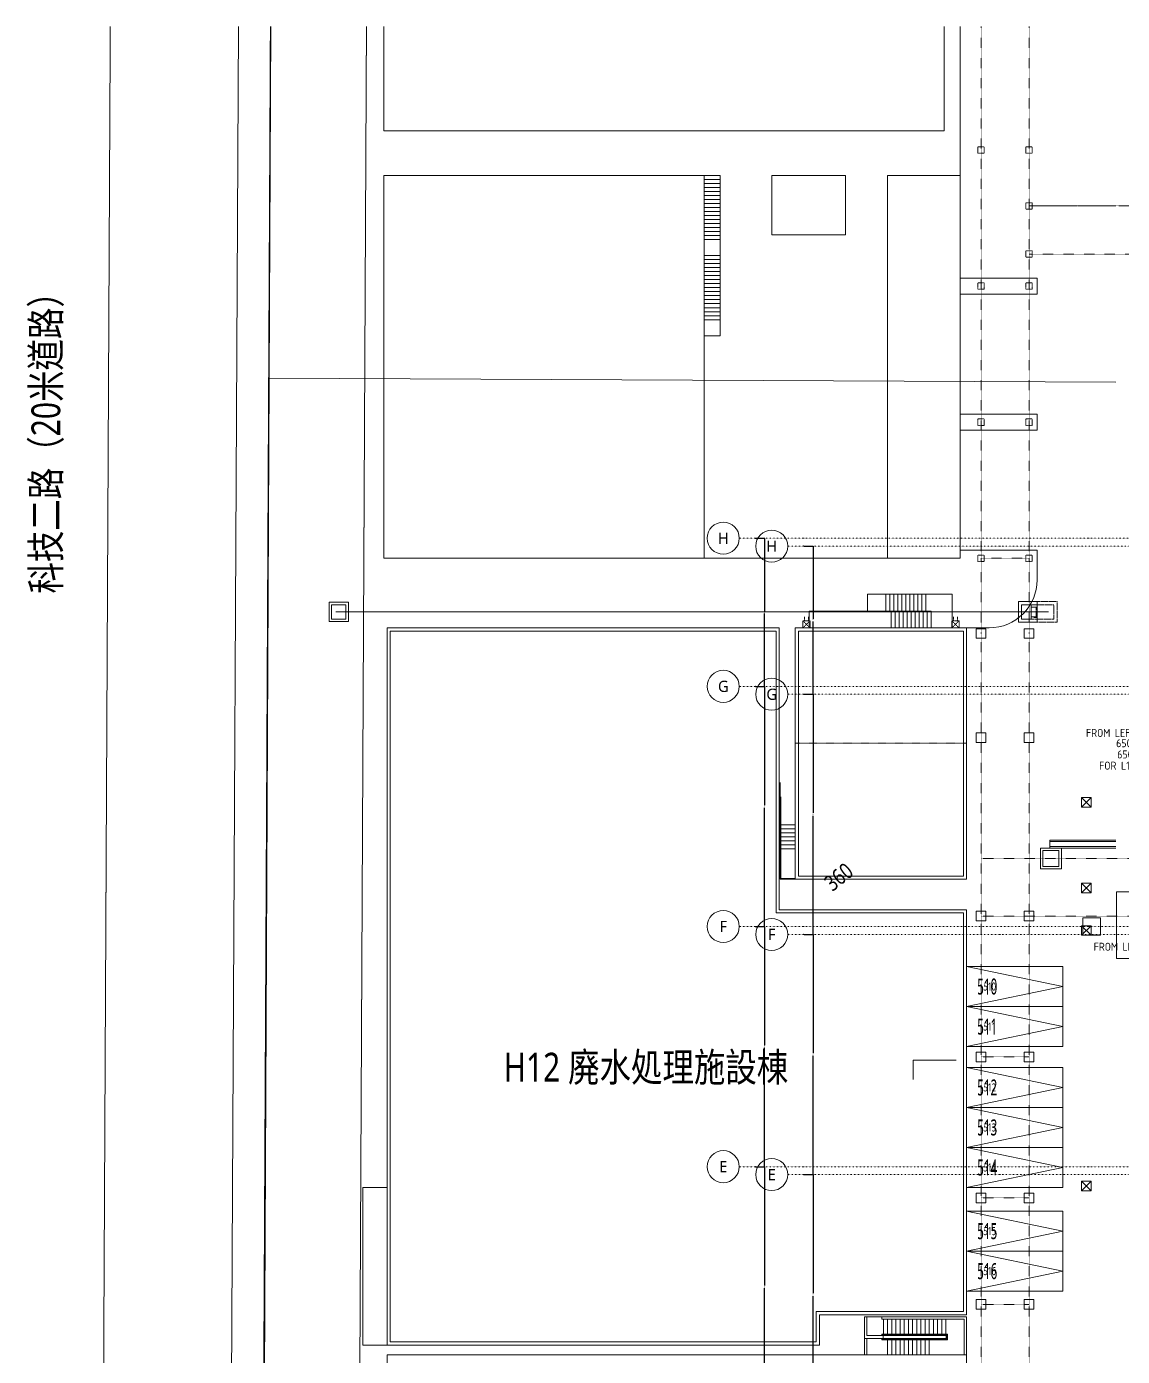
# Model space of a CAD drawing. Extents: x -168053 to 290600, y -560063 to 131745.
# Drawn here: x -77532 to -9098, y 48645 to 131700 of the extents above; entities that cross this region are included whole.
import ezdxf
from ezdxf.enums import TextEntityAlignment as Align

# ---------------------------------------------------------------- set-up
doc = ezdxf.new("R2010")
doc.units = 0
doc.header["$LTSCALE"] = 250
for name, pattern in [('H12PL1$0$CENTERK3', [0.2749, 0.25, -0.0083, 0.0083, -0.0083]), ('H12PL1$0$CENTERK5', [0.6916, 0.6667, -0.0083, 0.0083, -0.0083]), ('H12PL1$0$DOTK1', [0.01, 0.005, -0.005]), ('H12PL1$0$DOTK2', [0.0166, 0.0083, -0.0083]), ('H12PL1$0$HIDDEN', [0.4, 0.3, -0.1]), ('H12PL1$0$JJP_三點線', [0.9, 0.3, -0.15, 0, -0.15, 0, -0.15, 0, -0.15]), ('H12PL25$0$JJP_三點線', [0.9, 0.3, -0.15, 0, -0.15, 0, -0.15, 0, -0.15])]:
    doc.linetypes.add(name, pattern=pattern)
for name, color, linetype in [('H12PL1$0$A-DIM', 252, 'Continuous'), ('H12PL1$0$L10_14_LEVEL', 252, 'Continuous'), ('H12PL1$0$L10_14_PKG', 252, 'Continuous'), ('H12PL1$0$L10_14_PKG-NN', 252, 'Continuous'), ('H12PL1$0$L10_14_SITE', 252, 'Continuous'), ('H12PL1$0$L10_14_STANTION', 252, 'Continuous'), ('H12PL1$0$L10_14_STANTION新設', 252, 'Continuous'), ('H12PL1$0$L10_14_SUGATA3', 252, 'Continuous'), ('H12PL1$0$L10_14_SUGATA4', 252, 'Continuous'), ('H12PL1$0$L10_14_陰井', 252, 'Continuous'), ('H12PL1$0$S-GRID', 252, 'Continuous'), ('H12PL1$0$全區配置圖_26_DOURO', 252, 'Continuous'), ('H12PL1$0$全區配置圖_26_HAT1', 252, 'Continuous'), ('H12PL1$0$全區配置圖_26_HATCH', 252, 'Continuous'), ('H12PL1$0$全區配置圖_26_pipe-sin', 252, 'Continuous'), ('H12PL1$0$全區配置圖_26_PKG', 252, 'Continuous'), ('H12PL1$0$全區配置圖_26_PKG-NN', 252, 'Continuous'), ('H12PL1$0$全區配置圖_26_SETUBID', 252, 'Continuous'), ('H12PL1$0$全區配置圖_26_SIKICHI', 252, 'Continuous'), ('H12PL1$0$全區配置圖_26_SITE', 252, 'Continuous'), ('H12PL1$0$全區配置圖_26_STANTION', 252, 'Continuous'), ('H12PL1$0$全區配置圖_26_SUGATA2', 252, 'Continuous'), ('H12PL1$0$全區配置圖_26_SUGATA3', 252, 'Continuous'), ('H12PL1$0$全區配置圖_26_TATEYA', 252, 'Continuous'), ('H12PL1$0$全區配置圖_26_TEXT2', 252, 'Continuous'), ('H12PL1$0$全區配置圖_26_地籍圖底圖', 252, 'Continuous'), ('H12PL1$0$全區配置圖_26_陰井', 252, 'Continuous'), ('H12PL25$0$A-DIM', 252, 'Continuous'), ('H12PL25$0$S-GRID', 252, 'Continuous'), ('XFM2P25-200K$0$$0$M-PIPE-TEXT', 3, 'Continuous')]:
    doc.layers.add(name, color=color, linetype=linetype)
doc.styles.add('H12PL1$0$dim-txt', font='isocp.shx', dxfattribs={"width": 0.7, "bigfont": 'chineset.shx'})
doc.styles.add('H12PL1$0$Standard', font='', dxfattribs={"width": 0.8})
doc.styles.add('H12PL25$0$dim-txt', font='isocp.shx', dxfattribs={"width": 0.7, "bigfont": 'chineset.shx'})
doc.styles.add('H12PL25$0$Standard', font='', dxfattribs={"width": 0.8})
doc.styles.add('XFM2P25-200K$0$$0$aa-txt', font='isocp.shx', dxfattribs={"bigfont": 'chineset.shx'})
doc.styles.get('H12PL1$0$Standard').set_extended_font_data('Microsoft JhengHei')
doc.styles.get('H12PL25$0$Standard').set_extended_font_data('Microsoft JhengHei')
doc.dimstyles.new('H12PL1$0$ARCH-dim-200MM', dxfattribs={"dimscale": 200, "dimtxt": 0.3, "dimasz": 0.1, "dimexe": 0.1, "dimexo": 0.1, "dimgap": 0.05, "dimtad": 1, "dimdec": 0, "dimlfac": 10, "dimrnd": 0.5, "dimdsep": 46, "dimtxsty": 'H12PL1$0$dim-txt', "dimblk": 'H12PL1$0$_Dot', "dimcen": 2, "dimclrd": 256, "dimclre": 256, "dimclrt": 256, "dimadec": 0, "dimazin": 0, "dimtfac": 1, "dimtix": 1, "dimtmove": 2, "dimatfit": 3, "dimldrblk": 'H12PL1$0$_OBLIQUE', "dimfxl": 1, "dimtvp": 1, "dimtolj": 1, "dimarcsym": 0})
doc.dimstyles.new('H12PL25$0$ARCH-dim-200MM', dxfattribs={"dimscale": 200, "dimtxt": 0.3, "dimasz": 0.1, "dimexe": 0.1, "dimexo": 0.1, "dimgap": 0.05, "dimtad": 1, "dimdec": 0, "dimlfac": 10, "dimrnd": 0.5, "dimdsep": 46, "dimtxsty": 'H12PL25$0$dim-txt', "dimblk": 'H12PL25$0$_Dot', "dimcen": 2, "dimclrd": 256, "dimclre": 256, "dimclrt": 256, "dimadec": 0, "dimazin": 0, "dimtfac": 1, "dimtix": 1, "dimtmove": 2, "dimatfit": 3, "dimldrblk": 'H12PL25$0$_OBLIQUE', "dimfxl": 1, "dimtvp": 1, "dimtolj": 1, "dimarcsym": 0})

# ---------------------------------------------------------------- blocks, each defined once
blk = doc.blocks.new('XFM2P25-200K')
at = {"layer": 'XFM2P25-200K$0$$0$M-PIPE-TEXT', "style": 'XFM2P25-200K$0$$0$aa-txt'}
for s, p in [('FROM LEFT TO RIGHT', (-5295, 87583, 0)), ('650A 20%%DC CHS', (-5295, 86941, 0)), ('650A 12%%DC CHR', (-5295, 86241, 0)), ('FOR L10 PCW/MAU', (-5295, 85541, 0)), ('FROM LEFT TO RIGHT', (-4817, 74231, 0))]:
    blk.add_text(s, height=500, dxfattribs=at).set_placement(p, align=Align.MIDDLE_RIGHT)
blk = doc.blocks.new('*D106')
at = {"layer": 'DEFPOINTS', "color": 0, "linetype": 'Continuous', "transparency": 16777216}
for p in [(-29000, 99250), (-29000, 90000), (-28420, 90000)]:
    blk.add_point(p, dxfattribs=at)
at = {"layer": 'H12PL25$0$A-DIM', "linetype": 'Continuous', "lineweight": -2, "transparency": 16777216}
for p, q in [((-28980, 99250), (-28400, 99250)), ((-28420, 99230), (-28420, 94703)), ((-28420, 90020), (-28420, 94547)), ((-28980, 90000), (-28400, 90000))]:
    blk.add_line(p, q, dxfattribs=at)
at = {"layer": 'H12PL25$0$A-DIM', "linetype": 'Continuous', "lineweight": 0, "transparency": 16777216, "insert": (-28420, 94625), "char_height": 60, "attachment_point": 5, "rotation": 90, "style": 'H12PL25$0$dim-txt'}
blk.add_mtext('\\A1;92500', dxfattribs=at)
blk = doc.blocks.new('H12PL25$0$_Dot')
blk = doc.blocks.new('H12PL25$0$_OBLIQUE')
at = {"color": 0, "linetype": 'ByBlock', "lineweight": -2}
blk.add_line((-0.5, -0.5), (0.5, 0.5), dxfattribs=at)
blk = doc.blocks.new('*D107')
at = {"layer": 'DEFPOINTS', "color": 0, "linetype": 'Continuous', "transparency": 16777216}
for p in [(-29000, 90000), (-29000, 75000), (-28420, 75000)]:
    blk.add_point(p, dxfattribs=at)
at = {"layer": 'H12PL25$0$A-DIM', "linetype": 'Continuous', "lineweight": -2, "transparency": 16777216}
for p, q in [((-28980, 90000), (-28400, 90000)), ((-28420, 89980), (-28420, 82588)), ((-28420, 75020), (-28420, 82412)), ((-28980, 75000), (-28400, 75000))]:
    blk.add_line(p, q, dxfattribs=at)
at = {"layer": 'H12PL25$0$A-DIM', "linetype": 'Continuous', "lineweight": 0, "transparency": 16777216, "insert": (-28420, 82500), "char_height": 60, "attachment_point": 5, "rotation": 90, "style": 'H12PL25$0$dim-txt'}
blk.add_mtext('\\A1;150000', dxfattribs=at)
blk = doc.blocks.new('*D108')
at = {"layer": 'DEFPOINTS', "color": 0, "linetype": 'Continuous', "transparency": 16777216}
for p in [(-29000, 75000), (-29000, 60000), (-28420, 60000)]:
    blk.add_point(p, dxfattribs=at)
at = {"layer": 'H12PL25$0$A-DIM', "linetype": 'Continuous', "lineweight": -2, "transparency": 16777216}
for p, q in [((-28980, 75000), (-28400, 75000)), ((-28420, 74980), (-28420, 67588)), ((-28420, 60020), (-28420, 67412)), ((-28980, 60000), (-28400, 60000))]:
    blk.add_line(p, q, dxfattribs=at)
at = {"layer": 'H12PL25$0$A-DIM', "linetype": 'Continuous', "lineweight": 0, "transparency": 16777216, "insert": (-28420, 67500), "char_height": 60, "attachment_point": 5, "rotation": 90, "style": 'H12PL25$0$dim-txt'}
blk.add_mtext('\\A1;150000', dxfattribs=at)
blk = doc.blocks.new('*D109')
at = {"layer": 'DEFPOINTS', "color": 0, "linetype": 'Continuous', "transparency": 16777216}
for p in [(-29000, 60000), (-29000, 45000), (-28420, 45000)]:
    blk.add_point(p, dxfattribs=at)
at = {"layer": 'H12PL25$0$A-DIM', "linetype": 'Continuous', "lineweight": -2, "transparency": 16777216}
for p, q in [((-28980, 60000), (-28400, 60000)), ((-28420, 59980), (-28420, 52588)), ((-28420, 45020), (-28420, 52412)), ((-28980, 45000), (-28400, 45000))]:
    blk.add_line(p, q, dxfattribs=at)
at = {"layer": 'H12PL25$0$A-DIM', "linetype": 'Continuous', "lineweight": 0, "transparency": 16777216, "insert": (-28420, 52500), "char_height": 60, "attachment_point": 5, "rotation": 90, "style": 'H12PL25$0$dim-txt'}
blk.add_mtext('\\A1;150000', dxfattribs=at)
blk = doc.blocks.new('*D218')
at = {"layer": 'DEFPOINTS', "color": 0, "linetype": 'Continuous', "transparency": 16777216}
for p in [(-29000, 99250), (-29000, 90000), (-28420, 90000)]:
    blk.add_point(p, dxfattribs=at)
at = {"layer": 'H12PL1$0$A-DIM', "linetype": 'Continuous', "lineweight": -2, "transparency": 16777216}
for p, q in [((-28980, 99250), (-28400, 99250)), ((-28420, 99230), (-28420, 94703)), ((-28420, 90020), (-28420, 94547)), ((-28980, 90000), (-28400, 90000))]:
    blk.add_line(p, q, dxfattribs=at)
at = {"layer": 'H12PL1$0$A-DIM', "linetype": 'Continuous', "lineweight": 0, "transparency": 16777216, "insert": (-28420, 94625), "char_height": 60, "attachment_point": 5, "rotation": 90, "style": 'H12PL1$0$dim-txt'}
blk.add_mtext('\\A1;92500', dxfattribs=at)
blk = doc.blocks.new('H12PL1$0$_Dot')
blk = doc.blocks.new('H12PL1$0$_OBLIQUE')
at = {"color": 0, "linetype": 'ByBlock', "lineweight": -2}
blk.add_line((-0.5, -0.5), (0.5, 0.5), dxfattribs=at)
blk = doc.blocks.new('*D219')
at = {"layer": 'DEFPOINTS', "color": 0, "linetype": 'Continuous', "transparency": 16777216}
for p in [(-29000, 90000), (-29000, 75000), (-28420, 75000)]:
    blk.add_point(p, dxfattribs=at)
at = {"layer": 'H12PL1$0$A-DIM', "linetype": 'Continuous', "lineweight": -2, "transparency": 16777216}
for p, q in [((-28980, 90000), (-28400, 90000)), ((-28420, 89980), (-28420, 82588)), ((-28420, 75020), (-28420, 82412)), ((-28980, 75000), (-28400, 75000))]:
    blk.add_line(p, q, dxfattribs=at)
at = {"layer": 'H12PL1$0$A-DIM', "linetype": 'Continuous', "lineweight": 0, "transparency": 16777216, "insert": (-28420, 82500), "char_height": 60, "attachment_point": 5, "rotation": 90, "style": 'H12PL1$0$dim-txt'}
blk.add_mtext('\\A1;150000', dxfattribs=at)
blk = doc.blocks.new('*D220')
at = {"layer": 'DEFPOINTS', "color": 0, "linetype": 'Continuous', "transparency": 16777216}
for p in [(-29000, 75000), (-29000, 60000), (-28420, 60000)]:
    blk.add_point(p, dxfattribs=at)
at = {"layer": 'H12PL1$0$A-DIM', "linetype": 'Continuous', "lineweight": -2, "transparency": 16777216}
for p, q in [((-28980, 75000), (-28400, 75000)), ((-28420, 74980), (-28420, 67588)), ((-28420, 60020), (-28420, 67412)), ((-28980, 60000), (-28400, 60000))]:
    blk.add_line(p, q, dxfattribs=at)
at = {"layer": 'H12PL1$0$A-DIM', "linetype": 'Continuous', "lineweight": 0, "transparency": 16777216, "insert": (-28420, 67500), "char_height": 60, "attachment_point": 5, "rotation": 90, "style": 'H12PL1$0$dim-txt'}
blk.add_mtext('\\A1;150000', dxfattribs=at)
blk = doc.blocks.new('*D221')
at = {"layer": 'DEFPOINTS', "color": 0, "linetype": 'Continuous', "transparency": 16777216}
for p in [(-29000, 60000), (-29000, 45000), (-28420, 45000)]:
    blk.add_point(p, dxfattribs=at)
at = {"layer": 'H12PL1$0$A-DIM', "linetype": 'Continuous', "lineweight": -2, "transparency": 16777216}
for p, q in [((-28980, 60000), (-28400, 60000)), ((-28420, 59980), (-28420, 52588)), ((-28420, 45020), (-28420, 52412)), ((-28980, 45000), (-28400, 45000))]:
    blk.add_line(p, q, dxfattribs=at)
at = {"layer": 'H12PL1$0$A-DIM', "linetype": 'Continuous', "lineweight": 0, "transparency": 16777216, "insert": (-28420, 52500), "char_height": 60, "attachment_point": 5, "rotation": 90, "style": 'H12PL1$0$dim-txt'}
blk.add_mtext('\\A1;150000', dxfattribs=at)
blk = doc.blocks.new('H12PL25')
at = {"layer": 'H12PL25$0$S-GRID', "linetype": 'H12PL25$0$JJP_三點線', "lineweight": 0}
for p, q in [((-29000, 99250), (-30000, 99250)), ((-29000, 99250), (289600, 99250)), ((-29000, 90000), (-30000, 90000)), ((-29000, 90000), (289600, 90000)), ((-29000, 75000), (-30000, 75000)), ((-29000, 75000), (289600, 75000)), ((-29000, 60000), (-30000, 60000)), ((-29000, 60000), (289600, 60000))]:
    blk.add_line(p, q, dxfattribs=at)
at = {"layer": 'H12PL25$0$S-GRID', "lineweight": 0}
for centre in [(-31000, 99250), (-31000, 90000), (-31000, 75000), (-31000, 60000)]:
    blk.add_circle(centre, 1000, dxfattribs=at)
at = {"layer": 'H12PL25$0$S-GRID', "linetype": 'H12PL25$0$JJP_三點線', "lineweight": 0}
for p in [(-29000, 99250), (-29000, 99250), (-29000, 90000), (-29000, 90000), (-29000, 75000), (-29000, 75000), (-29000, 60000), (-29000, 60000)]:
    blk.add_point(p, dxfattribs=at)
at = {"layer": 'H12PL25$0$S-GRID', "style": 'H12PL25$0$Standard'}
for s, p in [('H', (-31000, 99600)), ('G', (-31000, 90350)), ('F', (-31000, 75350)), ('E', (-31000, 60350))]:
    blk.add_text(s, height=700, dxfattribs=at).set_placement(p, align=Align.TOP_CENTER)
at = {"layer": 'H12PL25$0$A-DIM', "linetype": 'Continuous', "lineweight": 0}
for base, p1, p2, picture, middle in [((-28420, 90000), (-29000, 99250), (-29000, 90000), '*D106', (-28420, 94625)), ((-28420, 75000), (-29000, 90000), (-29000, 75000), '*D107', (-28420, 82500)), ((-28420, 60000), (-29000, 75000), (-29000, 60000), '*D108', (-28420, 67500)), ((-28420, 45000), (-29000, 60000), (-29000, 45000), '*D109', (-28420, 52500))]:
    dim = blk.add_linear_dim(base=base, p1=p1, p2=p2, angle=270, dimstyle='H12PL25$0$ARCH-dim-200MM', dxfattribs=at)
    dim.commit()
    dim.dimension.update_dxf_attribs({"geometry": picture, "text_midpoint": middle, "dimtype": 128, "text_rotation": 90})
blk = doc.blocks.new('H12PL1')
at = {"layer": 'H12PL1$0$L10_14_LEVEL', "lineweight": 0, "flags": 128}
blk.add_lwpolyline([(-6436.6, 73003.51), (-6436.6, 77165.69), (-4700.83, 77165.69), (-4700.83, 73003.51)], close=True, dxfattribs=at)
at = {"layer": 'H12PL1$0$L10_14_PKG', "lineweight": 0, "flags": 128}
for points in [[(-15800, 72500), (-9800, 71250), (-15800, 70000)], [(-15800, 70000), (-9800, 68750), (-15800, 67500)], [(-15800, 66200), (-9800, 64950), (-15800, 63700)], [(-15800, 63700), (-9800, 62450), (-15800, 61200)], [(-15800, 61200), (-9800, 59950), (-15800, 58700)], [(-15800, 57225), (-9800, 55975), (-15800, 54725)], [(-15800, 54725), (-9800, 53475), (-15800, 52225)]]:
    blk.add_lwpolyline(points, dxfattribs=at)
for points in [[(-15800, 72500), (-9800, 72500), (-9800, 70000), (-15800, 70000)], [(-15800, 70000), (-9800, 70000), (-9800, 67500), (-15800, 67500)], [(-15800, 66200), (-9800, 66200), (-9800, 63700), (-15800, 63700)], [(-15800, 63700), (-9800, 63700), (-9800, 61200), (-15800, 61200)], [(-15800, 61200), (-9800, 61200), (-9800, 58700), (-15800, 58700)], [(-15800, 57225), (-9800, 57225), (-9800, 54725), (-15800, 54725)], [(-15800, 54725), (-9800, 54725), (-9800, 52225), (-15800, 52225)]]:
    blk.add_lwpolyline(points, close=True, dxfattribs=at)
at = {"layer": 'H12PL1$0$L10_14_SITE', "lineweight": 0}
for p, q in [((-16200, 115500), (-11400, 115500)), ((-11400, 114500), (-11400, 115500)), ((-16200, 114500), (-11400, 114500)), ((-16200, 107000), (-11400, 107000)), ((-11400, 106000), (-11400, 107000)), ((-16200, 106000), (-11400, 106000))]:
    blk.add_line(p, q, dxfattribs=at)
at = {"layer": 'H12PL1$0$L10_14_STANTION', "linetype": 'H12PL1$0$DOTK2', "lineweight": 0}
for p, q in [((-14900, 98000), (-14900, 126600)), ((-11900, 98000), (-11900, 126600)), ((9050, 120000), (-11900, 120000)), ((-11900, 117000), (9050, 117000)), ((-11900, 98000), (-14900, 98000)), ((-14900, 93300), (-14900, 98000)), ((-11900, 93300), (-11900, 98000))]:
    blk.add_line(p, q, dxfattribs=at)
at = {"layer": 'H12PL1$0$L10_14_STANTION', "linetype": 'H12PL1$0$DOTK1', "lineweight": 0, "flags": 128}
for points in [[(-12100, 120200), (-11700, 120200), (-11700, 119800), (-12100, 119800)], [(-12100, 117200), (-11700, 117200), (-11700, 116800), (-12100, 116800)], [(-15100, 114800), (-14700, 114800), (-14700, 115200), (-15100, 115200)], [(-12100, 114800), (-11700, 114800), (-11700, 115200), (-12100, 115200)], [(-15100, 106300), (-14700, 106300), (-14700, 106700), (-15100, 106700)], [(-12100, 106300), (-11700, 106300), (-11700, 106700), (-12100, 106700)], [(-15100, 97800), (-14700, 97800), (-14700, 98200), (-15100, 98200)], [(-12100, 97800), (-11700, 97800), (-11700, 98200), (-12100, 98200)]]:
    blk.add_lwpolyline(points, close=True, dxfattribs=at)
at = {"layer": 'H12PL1$0$L10_14_STANTION新設', "linetype": 'H12PL1$0$DOTK2', "lineweight": 0}
for p, q in [((-14900, 26400), (-14900, 93300)), ((-11900, 26400), (-11900, 93300)), ((-14900, 79250), (-1300, 79250)), ((-14900, 75650), (-1300, 75650)), ((-14900, 66850), (-11900, 66850)), ((-14900, 58050), (-11900, 58050)), ((-14900, 51400), (-11900, 51400))]:
    blk.add_line(p, q, dxfattribs=at)
at = {"layer": 'H12PL1$0$L10_14_STANTION新設', "lineweight": 0, "flags": 128}
for points in [[(-15200, 93600), (-14600, 93600), (-14600, 93000), (-15200, 93000)], [(-12200, 93600), (-11600, 93600), (-11600, 93000), (-12200, 93000)], [(-15200, 87100), (-14600, 87100), (-14600, 86500), (-15200, 86500)], [(-12200, 87100), (-11600, 87100), (-11600, 86500), (-12200, 86500)], [(-15200, 75950), (-14600, 75950), (-14600, 75350), (-15200, 75350)], [(-12200, 75950), (-11600, 75950), (-11600, 75350), (-12200, 75350)], [(-15200, 67150), (-14600, 67150), (-14600, 66550), (-15200, 66550)], [(-12200, 67150), (-11600, 67150), (-11600, 66550), (-12200, 66550)], [(-15200, 58350), (-14600, 58350), (-14600, 57750), (-15200, 57750)], [(-12200, 58350), (-11600, 58350), (-11600, 57750), (-12200, 57750)], [(-15200, 51700), (-14600, 51700), (-14600, 51100), (-15200, 51100)], [(-12200, 51700), (-11600, 51700), (-11600, 51100), (-12200, 51100)]]:
    blk.add_lwpolyline(points, close=True, dxfattribs=at)
at = {"layer": 'H12PL1$0$L10_14_SUGATA3', "lineweight": 0}
for p, q in [((-8625, 83050), (-8025, 82450)), ((-8625, 82450), (-8025, 83050)), ((-8625, 77700), (-8025, 77100)), ((-8625, 77100), (-8025, 77700)), ((-8625, 75050), (-8025, 74450)), ((-8625, 74450), (-8025, 75050)), ((-8625, 59100), (-8025, 58500)), ((-8625, 58500), (-8025, 59100))]:
    blk.add_line(p, q, dxfattribs=at)
at = {"layer": 'H12PL1$0$L10_14_SUGATA3', "lineweight": 0, "flags": 128}
for points in [[(-8625, 82450), (-8025, 82450), (-8025, 83050), (-8625, 83050)], [(-8625, 77100), (-8025, 77100), (-8025, 77700), (-8625, 77700)], [(-8625, 74450), (-8025, 74450), (-8025, 75050), (-8625, 75050)], [(-8625, 58500), (-8025, 58500), (-8025, 59100), (-8625, 59100)]]:
    blk.add_lwpolyline(points, close=True, dxfattribs=at)
at = {"layer": 'H12PL1$0$L10_14_SUGATA4', "lineweight": 0, "flags": 128}
blk.add_lwpolyline([(-8550, 74450), (-8550, 75550), (-7450, 75550), (-7450, 74450)], close=True, dxfattribs=at)
at = {"layer": 'H12PL1$0$L10_14_陰井', "lineweight": 0}
for p, q in [((-11770, 95100), (-11770, 94200)), ((-11400, 94950), (-11770, 94950)), ((-11400, 95300), (-11400, 94000)), ((-11400, 94350), (-11770, 94350))]:
    blk.add_line(p, q, dxfattribs=at)
at = {"layer": 'H12PL1$0$L10_14_陰井', "linetype": 'H12PL1$0$HIDDEN', "lineweight": 0}
blk.add_line((-11450.39, 94350), (-11450.39, 94950), dxfattribs=at)
at = {"layer": 'H12PL1$0$L10_14_陰井', "lineweight": 0, "flags": 128}
for points in [[(-11400, 95300), (-12570, 95300), (-12570, 94000), (-11400, 94000)], [(-11770, 95100), (-12370, 95100), (-12370, 94200), (-11770, 94200)]]:
    blk.add_lwpolyline(points, dxfattribs=at)
at = {"layer": 'H12PL1$0$L10_14_陰井', "linetype": 'H12PL1$0$HIDDEN', "lineweight": 0, "flags": 128}
for points in [[(-11770, 94200), (-10350, 94200), (-10350, 95100), (-11770, 95100)], [(-11400, 94000), (-10150, 94000), (-10150, 95300), (-11400, 95300)]]:
    blk.add_lwpolyline(points, dxfattribs=at)
at = {"layer": 'H12PL1$0$S-GRID', "linetype": 'H12PL1$0$JJP_三點線', "lineweight": 0}
for p, q in [((-29000, 99250), (-30000, 99250)), ((-29000, 99250), (289600, 99250)), ((-29000, 90000), (-30000, 90000)), ((-29000, 90000), (289600, 90000)), ((-29000, 75000), (-30000, 75000)), ((-29000, 75000), (289600, 75000)), ((-29000, 60000), (-30000, 60000)), ((-29000, 60000), (289600, 60000))]:
    blk.add_line(p, q, dxfattribs=at)
at = {"layer": 'H12PL1$0$S-GRID', "lineweight": 0}
for centre in [(-31000, 99250), (-31000, 90000), (-31000, 75000), (-31000, 60000)]:
    blk.add_circle(centre, 1000, dxfattribs=at)
at = {"layer": 'H12PL1$0$S-GRID', "linetype": 'H12PL1$0$JJP_三點線', "lineweight": 0}
for p in [(-29000, 99250), (-29000, 99250), (-29000, 90000), (-29000, 90000), (-29000, 75000), (-29000, 75000), (-29000, 60000), (-29000, 60000)]:
    blk.add_point(p, dxfattribs=at)
at = {"layer": 'H12PL1$0$全區配置圖_26_DOURO', "lineweight": 0}
blk.add_line((-61872.83, 11786.87), (-61282.58, 131204.65), dxfattribs=at)
at = {"layer": 'H12PL1$0$全區配置圖_26_HAT1', "lineweight": 0}
for p, q in [((-11600, 95300), (-11400, 95300)), ((-11600, 94300), (-11400, 94300))]:
    blk.add_line(p, q, dxfattribs=at)
at = {"layer": 'H12PL1$0$全區配置圖_26_HATCH', "lineweight": 0}
for p, q in [((-19131.37, 65451.98), (-19131.37, 66651.98)), ((-19131.37, 66651.98), (-16450, 66651.98))]:
    blk.add_line(p, q, dxfattribs=at)
at = {"layer": 'H12PL1$0$全區配置圖_26_pipe-sin', "linetype": 'H12PL1$0$CENTERK5', "lineweight": 0}
blk.add_line((-55187.62, 94650), (-10686.79, 94650), dxfattribs=at)
at = {"layer": 'H12PL1$0$全區配置圖_26_PKG', "lineweight": 0, "flags": 128}
for points in [[(-15800, 72500), (-9800, 71250), (-15800, 70000)], [(-15800, 70000), (-9800, 68750), (-15800, 67500)], [(-15800, 66200), (-9800, 64950), (-15800, 63700)], [(-15800, 63700), (-9800, 62450), (-15800, 61200)], [(-15800, 61200), (-9800, 59950), (-15800, 58700)], [(-15800, 57225), (-9800, 55975), (-15800, 54725)], [(-15800, 54725), (-9800, 53475), (-15800, 52225)]]:
    blk.add_lwpolyline(points, dxfattribs=at)
for points in [[(-15800, 72500), (-9800, 72500), (-9800, 70000), (-15800, 70000)], [(-15800, 70000), (-9800, 70000), (-9800, 67500), (-15800, 67500)], [(-15800, 66200), (-9800, 66200), (-9800, 63700), (-15800, 63700)], [(-15800, 63700), (-9800, 63700), (-9800, 61200), (-15800, 61200)], [(-15800, 61200), (-9800, 61200), (-9800, 58700), (-15800, 58700)], [(-15800, 57225), (-9800, 57225), (-9800, 54725), (-15800, 54725)], [(-15800, 54725), (-9800, 54725), (-9800, 52225), (-15800, 52225)]]:
    blk.add_lwpolyline(points, close=True, dxfattribs=at)
at = {"layer": 'H12PL1$0$全區配置圖_26_SETUBID', "linetype": 'H12PL1$0$DOTK1', "lineweight": 0}
for p, q in [((-26025, 94100), (-25575, 93650)), ((-26025, 93650), (-25575, 94100)), ((-25920, 94100), (-25920, 94350)), ((-25680, 94100), (-25680, 94350)), ((-16725, 93650), (-16275, 94100)), ((-16725, 94100), (-16275, 93650)), ((-16620, 94100), (-16620, 94350)), ((-16380, 94100), (-16380, 94350))]:
    blk.add_line(p, q, dxfattribs=at)
at = {"layer": 'H12PL1$0$全區配置圖_26_SETUBID', "linetype": 'H12PL1$0$DOTK1', "lineweight": 0, "flags": 128}
for points in [[(-26025, 93650), (-25575, 93650), (-25575, 94100), (-26025, 94100)], [(-16725, 93650), (-16275, 93650), (-16275, 94100), (-16725, 94100)]]:
    blk.add_lwpolyline(points, close=True, dxfattribs=at)
at = {"layer": 'H12PL1$0$全區配置圖_26_SIKICHI', "linetype": 'H12PL1$0$CENTERK3', "lineweight": 0}
for p, q in [((-70083.72, -30966.93), (-69282.46, 131204.65)), ((-59873.01, 11746.8), (-59282.56, 131204.65)), ((-53872.94, 11746.53), (-53282.49, 131204.65))]:
    blk.add_line(p, q, dxfattribs=at)
at = {"layer": 'H12PL1$0$全區配置圖_26_SITE', "lineweight": 0}
for p, q in [((-16200, 121900), (-16200, 131204.65)), ((-27975, 121900), (-23375, 121900)), ((-27975, 118200), (-27975, 121900)), ((-23375, 118200), (-23375, 121900)), ((-20750, 121900), (-16200, 121900)), ((-20750, 98000), (-20750, 121900)), ((-16200, 98000), (-16200, 121900)), ((-27975, 118200), (-23375, 118200)), ((-16200, 115500), (-11400, 115500)), ((-11400, 114500), (-11400, 115500)), ((-16200, 114500), (-11400, 114500)), ((-16200, 107000), (-11400, 107000)), ((-11400, 106000), (-11400, 107000)), ((-16200, 106000), (-11400, 106000)), ((-16200, 98500), (-11400, 98500)), ((-11400, 98500), (-16200, 98500)), ((-11400, 98500), (-11400, 96650)), ((-11400, 98500), (-11400, 96650)), ((-32200, 98000), (-16200, 98000)), ((-15800, 93650), (-14400, 93650))]:
    blk.add_line(p, q, dxfattribs=at)
blk.add_arc((-14400, 96650), 3000, 270, 0, dxfattribs=at)
at = {"layer": 'H12PL1$0$全區配置圖_26_STANTION', "linetype": 'H12PL1$0$DOTK2', "lineweight": 0}
for p, q in [((-14900, 98000), (-14900, 131204.65)), ((-11900, 98000), (-11900, 131204.65)), ((-6481.46, 120000), (-11900, 120000)), ((-11900, 117000), (-6481.46, 117000)), ((-11900, 98000), (-14900, 98000)), ((-14900, 93300), (-14900, 98000)), ((-11900, 93300), (-11900, 98000))]:
    blk.add_line(p, q, dxfattribs=at)
at = {"layer": 'H12PL1$0$全區配置圖_26_STANTION', "linetype": 'H12PL1$0$DOTK1', "lineweight": 0, "flags": 128}
for points in [[(-15100, 123300), (-14700, 123300), (-14700, 123700), (-15100, 123700)], [(-12100, 123300), (-11700, 123300), (-11700, 123700), (-12100, 123700)], [(-12100, 120200), (-11700, 120200), (-11700, 119800), (-12100, 119800)], [(-12100, 117200), (-11700, 117200), (-11700, 116800), (-12100, 116800)], [(-15100, 114800), (-14700, 114800), (-14700, 115200), (-15100, 115200)], [(-12100, 114800), (-11700, 114800), (-11700, 115200), (-12100, 115200)], [(-15100, 106300), (-14700, 106300), (-14700, 106700), (-15100, 106700)], [(-12100, 106300), (-11700, 106300), (-11700, 106700), (-12100, 106700)], [(-15100, 97800), (-14700, 97800), (-14700, 98200), (-15100, 98200)], [(-12100, 97800), (-11700, 97800), (-11700, 98200), (-12100, 98200)]]:
    blk.add_lwpolyline(points, close=True, dxfattribs=at)
at = {"layer": 'H12PL1$0$全區配置圖_26_SUGATA2', "lineweight": 0}
for p, q in [((-27450, 77950), (-27450, 84003.65)), ((-26500, 77950), (-27450, 77950))]:
    blk.add_line(p, q, dxfattribs=at)
at = {"layer": 'H12PL1$0$全區配置圖_26_SUGATA3', "lineweight": 0}
for p, q in [((-32200, 121900), (-31200, 121900)), ((-32200, 121650), (-31200, 121650)), ((-32200, 121400), (-31200, 121400)), ((-31200, 111900), (-31200, 121900)), ((-32200, 121150), (-31200, 121150)), ((-32200, 120900), (-31200, 120900)), ((-32200, 120650), (-31200, 120650)), ((-32200, 120400), (-31200, 120400)), ((-32200, 120150), (-31200, 120150)), ((-32200, 119900), (-31200, 119900)), ((-32200, 119650), (-31200, 119650)), ((-32200, 119400), (-31200, 119400)), ((-32200, 119150), (-31200, 119150)), ((-32200, 118900), (-31200, 118900)), ((-32200, 118650), (-31200, 118650)), ((-32200, 118400), (-31200, 118400)), ((-32200, 118150), (-31200, 118150)), ((-32200, 117900), (-31200, 117900)), ((-32200, 116900), (-31200, 116900)), ((-32200, 116650), (-31200, 116650)), ((-32200, 116400), (-31200, 116400)), ((-32200, 116150), (-31200, 116150)), ((-32200, 115900), (-31200, 115900)), ((-32200, 115650), (-31200, 115650)), ((-32200, 115400), (-31200, 115400)), ((-32200, 115150), (-31200, 115150)), ((-32200, 114900), (-31200, 114900)), ((-32200, 114650), (-31200, 114650)), ((-32200, 114400), (-31200, 114400)), ((-32200, 114150), (-31200, 114150)), ((-32200, 113900), (-31200, 113900)), ((-32200, 113650), (-31200, 113650)), ((-32200, 113400), (-31200, 113400)), ((-32200, 113150), (-31200, 113150)), ((-32200, 112900), (-31200, 112900)), ((-32200, 111900), (-31200, 111900)), ((-22000, 95750), (-20600, 95750)), ((-22000, 95750), (-22000, 94700)), ((-20850, 94700), (-20850, 95750)), ((-16700, 95750), (-20600, 95750)), ((-20600, 94700), (-20600, 95750)), ((-20350, 94700), (-20350, 95750)), ((-20100, 94700), (-20100, 95750)), ((-19850, 94700), (-19850, 95750)), ((-19600, 94700), (-19600, 95750)), ((-19350, 94700), (-19350, 95750)), ((-19100, 94700), (-19100, 95750)), ((-18850, 94700), (-18850, 95750)), ((-18600, 94700), (-18600, 95750)), ((-18350, 94700), (-18350, 95750)), ((-16700, 95750), (-16700, 93650)), ((-25645, 93650), (-25645, 94700)), ((-25645, 94700), (-22000, 94700)), ((-18020, 94700), (-22000, 94700)), ((-20520, 93650), (-20520, 94700)), ((-20270, 93650), (-20270, 94700)), ((-20020, 93650), (-20020, 94700)), ((-19770, 93650), (-19770, 94700)), ((-19520, 93650), (-19520, 94700)), ((-19270, 93650), (-19270, 94700)), ((-19020, 93650), (-19020, 94700)), ((-18770, 93650), (-18770, 94700)), ((-18520, 93650), (-18520, 94700)), ((-18270, 93650), (-18270, 94700)), ((-18020, 93650), (-18020, 94700)), ((-26300, 93450), (-26300, 78150)), ((-26300, 93450), (-16000, 93450)), ((-16000, 93450), (-16000, 78150)), ((-27446.35, 78003.65), (-27446.35, 83100)), ((-27403.65, 78003.65), (-27403.65, 83100)), ((-26500, 81350), (-27403.65, 81350)), ((-26500, 81100), (-27403.65, 81100)), ((-26500, 80850), (-27403.65, 80850)), ((-26500, 80600), (-27403.65, 80600)), ((-26500, 80350), (-27403.65, 80350)), ((-26500, 80100), (-27403.65, 80100)), ((-26500, 79850), (-27403.65, 79850)), ((-26300, 78150), (-16000, 78150)), ((-26520, 77996.35), (-27396.35, 77996.35)), ((-26520, 77953.65), (-27396.35, 77953.65)), ((-26520, 77953.65), (-26520, 77996.35)), ((-22175, 48250), (-22175, 50625)), ((-15800, 50625), (-22175, 50625)), ((-22025, 49462.5), (-22025, 50625)), ((-21095, 50475), (-21095, 50625)), ((-15950, 50475), (-21095, 50475)), ((-20995, 49542.5), (-20995, 50475)), ((-20735, 49542.5), (-20735, 50475)), ((-20475, 49542.5), (-20475, 50475)), ((-20215, 49542.5), (-20215, 50475)), ((-19955, 49542.5), (-19955, 50475)), ((-19695, 49542.5), (-19695, 50475)), ((-19435, 49542.5), (-19435, 50475)), ((-19175, 49542.5), (-19175, 50475)), ((-18915, 49542.5), (-18915, 50475)), ((-18655, 49542.5), (-18655, 50475)), ((-18395, 49542.5), (-18395, 50475)), ((-18135, 49542.5), (-18135, 50475)), ((-17875, 49542.5), (-17875, 50475)), ((-17615, 49542.5), (-17615, 50475)), ((-17355, 49542.5), (-17355, 50475)), ((-17095, 49542.5), (-17095, 50475)), ((-15950, 48250), (-15950, 50475)), ((-15800, 48250), (-15800, 50625)), ((-21015, 49262.5), (-22175, 49262.5)), ((-21015, 49462.5), (-22025, 49462.5)), ((-22025, 48250), (-22025, 49262.5)), ((-21095, 49542.5), (-16995, 49542.5)), ((-21095, 49499.8), (-21095, 49542.5)), ((-21095, 49499.8), (-17037.7, 49499.8)), ((-21095, 49182.5), (-21095, 49262.5)), ((-21095, 49182.5), (-16995, 49182.5)), ((-21052.3, 49225.2), (-21052.3, 49262.5)), ((-21052.3, 49225.2), (-17037.7, 49225.2)), ((-21015, 49462.5), (-17075, 49462.5)), ((-21015, 49262.5), (-21015, 49462.5)), ((-21015, 49262.5), (-17075, 49262.5)), ((-20995, 49462.5), (-20995, 49499.8)), ((-20735, 49462.5), (-20735, 49499.8)), ((-20735, 49225.2), (-20735, 49262.5)), ((-20735, 48250), (-20735, 49182.5)), ((-20475, 49462.5), (-20475, 49499.8)), ((-20475, 49225.2), (-20475, 49262.5)), ((-20475, 48250), (-20475, 49182.5)), ((-20215, 49462.5), (-20215, 49499.8)), ((-20215, 49225.2), (-20215, 49262.5)), ((-20215, 48250), (-20215, 49182.5)), ((-19955, 49462.5), (-19955, 49499.8)), ((-19955, 49225.2), (-19955, 49262.5)), ((-19955, 48250), (-19955, 49182.5)), ((-19695, 49462.5), (-19695, 49499.8)), ((-19695, 49225.2), (-19695, 49262.5)), ((-19695, 48250), (-19695, 49182.5)), ((-19435, 49462.5), (-19435, 49499.8)), ((-19435, 49225.2), (-19435, 49262.5)), ((-19435, 48250), (-19435, 49182.5)), ((-19175, 49462.5), (-19175, 49499.8)), ((-19175, 49225.2), (-19175, 49262.5)), ((-19175, 48250), (-19175, 49182.5)), ((-18915, 49462.5), (-18915, 49499.8)), ((-18915, 49225.2), (-18915, 49262.5)), ((-18915, 48250), (-18915, 49182.5)), ((-18655, 49462.5), (-18655, 49499.8)), ((-18655, 49225.2), (-18655, 49262.5)), ((-18655, 48250), (-18655, 49182.5)), ((-18395, 49462.5), (-18395, 49499.8)), ((-18395, 49225.2), (-18395, 49262.5)), ((-18395, 48250), (-18395, 49182.5)), ((-18135, 49462.5), (-18135, 49499.8)), ((-18135, 49225.2), (-18135, 49262.5)), ((-18135, 48250), (-18135, 49182.5)), ((-17875, 49462.5), (-17875, 49499.8)), ((-17615, 49462.5), (-17615, 49499.8)), ((-17355, 49462.5), (-17355, 49499.8)), ((-17095, 49462.5), (-17095, 49499.8)), ((-17075, 49262.5), (-17075, 49462.5)), ((-17037.7, 49225.2), (-17037.7, 49499.8)), ((-16995, 49182.5), (-16995, 49542.5))]:
    blk.add_line(p, q, dxfattribs=at)
at = {"layer": 'H12PL1$0$全區配置圖_26_SUGATA3', "lineweight": 0, "flags": 128}
blk.add_lwpolyline([(-51800, 49050), (-51800, 93450), (-27700, 93450), (-27700, 75850), (-16000, 75850), (-16000, 50950), (-25200, 50950), (-25200, 49050)], close=True, dxfattribs=at)
at = {"layer": 'H12PL1$0$全區配置圖_26_SUGATA3', "lineweight": 0}
for radius in [50, 7.3]:
    blk.add_arc((-27396.35, 78003.65), radius, 180, 270, dxfattribs=at)
at = {"layer": 'H12PL1$0$全區配置圖_26_TATEYA', "lineweight": 0}
for p, q in [((-52200, 124700), (-52200, 131204.65)), ((-17200, 124700), (-17200, 131204.65)), ((-52200, 124700), (-17200, 124700)), ((-52200, 121900), (-32200, 121900)), ((-52200, 98000), (-52200, 121900)), ((-32200, 98000), (-32200, 121900)), ((-52200, 98000), (-32200, 98000)), ((-52000, 58700), (-52000, 48850))]:
    blk.add_line(p, q, dxfattribs=at)
at = {"layer": 'H12PL1$0$全區配置圖_26_TATEYA', "linetype": 'H12PL1$0$DOTK1', "lineweight": 0}
blk.add_line((-26500, 86450), (-15800, 86450), dxfattribs=at)
at = {"layer": 'H12PL1$0$全區配置圖_26_TATEYA', "lineweight": 0, "flags": 128}
for points in [[(-52000, 58700), (-52000, 93650), (-27500, 93650), (-27500, 76050), (-15800, 76050), (-15800, 50750), (-25000, 50750), (-25000, 48850), (-53500, 48850), (-53500, 58700)], [(-15800, 77950), (-26500, 77950), (-26500, 93650), (-15800, 93650)], [(-28600, -6550), (-28600, 11450), (-52000, 11450), (-52000, 48250), (-15800, 48250), (-15800, -6550)]]:
    blk.add_lwpolyline(points, close=True, dxfattribs=at)
at = {"layer": 'H12PL1$0$全區配置圖_26_地籍圖底圖', "lineweight": 0, "flags": 128}
blk.add_lwpolyline([(-6481.46, -15985.35), (-40035.16, -15985.2, -0.07252418), (-49746.79, -14568.81, -0.2369649), (-56281.91, -8421.48, -0.08910998), (-59812.05, 11777.85), (-59646.93, 46805.5), (-59353.78, 109253.98), (-59250.43, 131204.65)], format="xyb", dxfattribs=at)
for points in [[(-59250.43, 131204.65), (-59353.78, 109253.98), (-6481.46, 109005.6)], [(-6481.46, 109005.6), (-59353.78, 109253.98), (-59646.93, 46805.5), (-6481.46, 46556.22)]]:
    blk.add_lwpolyline(points, dxfattribs=at)
at = {"layer": 'H12PL1$0$全區配置圖_26_陰井', "lineweight": 0}
for p, q in [((-11770, 95100), (-11770, 94200)), ((-11400, 94950), (-11770, 94950)), ((-11400, 95300), (-11400, 94000)), ((-11400, 94350), (-11770, 94350)), ((-10597.63, 80399.99), (-10597.63, 79899.99)), ((-10597.63, 80399.99), (-6481.46, 80399.99)), ((-10597.63, 80299.99), (-6481.46, 80299.99)), ((-10597.63, 79999.99), (-6481.46, 79999.99)), ((-9887.63, 79899.99), (-6481.46, 79899.99))]:
    blk.add_line(p, q, dxfattribs=at)
at = {"layer": 'H12PL1$0$全區配置圖_26_陰井', "linetype": 'H12PL1$0$HIDDEN', "lineweight": 0}
blk.add_line((-11450.39, 94350), (-11450.39, 94950), dxfattribs=at)
at = {"layer": 'H12PL1$0$全區配置圖_26_陰井', "lineweight": 0, "flags": 128}
for points in [[(-55615, 94050), (-54415, 94050), (-54415, 95250), (-55615, 95250)], [(-55465, 94200), (-54565, 94200), (-54565, 95100), (-55465, 95100)], [(-11187.63, 78599.99), (-9887.63, 78599.99), (-9887.63, 79899.99), (-11187.63, 79899.99)], [(-11037.63, 78749.99), (-10037.63, 78749.99), (-10037.63, 79749.99), (-11037.63, 79749.99)]]:
    blk.add_lwpolyline(points, close=True, dxfattribs=at)
for points in [[(-11400, 95300), (-12570, 95300), (-12570, 94000), (-11400, 94000)], [(-11770, 95100), (-12370, 95100), (-12370, 94200), (-11770, 94200)]]:
    blk.add_lwpolyline(points, dxfattribs=at)
at = {"layer": 'H12PL1$0$全區配置圖_26_陰井', "linetype": 'H12PL1$0$HIDDEN', "lineweight": 0, "flags": 128}
for points in [[(-11770, 94200), (-10350, 94200), (-10350, 95100), (-11770, 95100)], [(-11400, 94000), (-10150, 94000), (-10150, 95300), (-11400, 95300)]]:
    blk.add_lwpolyline(points, dxfattribs=at)
at = {"layer": 'H12PL1$0$L10_14_PKG-NN', "linetype": 'Continuous', "lineweight": 0, "char_height": 500, "attachment_point": 4, "style": 'H12PL1$0$Standard'}
for s, insert in [('\\A1;{\\W0.56;510}', (-14747.75, 71246.73)), ('\\A1;{\\W0.56;511}', (-14747.75, 68746.73)), ('\\A1;{\\W0.56;512}', (-14747.75, 64946.73)), ('\\A1;{\\W0.56;513}', (-14747.75, 62446.73)), ('\\A1;{\\W0.56;514}', (-14747.75, 59946.73)), ('\\A1;{\\W0.56;515}', (-14747.75, 55971.73)), ('\\A1;{\\W0.56;516}', (-14747.75, 53471.73))]:
    blk.add_mtext(s, dxfattribs=dict(at, insert=insert))
at = {"layer": 'H12PL1$0$S-GRID', "style": 'H12PL1$0$Standard'}
for s, p in [('H', (-31000, 99600)), ('G', (-31000, 90350)), ('F', (-31000, 75350)), ('E', (-31000, 60350))]:
    blk.add_text(s, height=700, dxfattribs=at).set_placement(p, align=Align.TOP_CENTER)
at = {"layer": 'H12PL1$0$全區配置圖_26_DOURO', "linetype": 'Continuous', "lineweight": 0, "insert": (-73188.88, 95794.73), "char_height": 1800, "attachment_point": 4, "rotation": 90, "style": 'H12PL1$0$Standard'}
blk.add_mtext('\\A1;科技二路（20米道路）', dxfattribs=at)
at = {"layer": 'H12PL1$0$全區配置圖_26_PKG-NN', "linetype": 'Continuous', "lineweight": 0, "char_height": 1000, "attachment_point": 4, "style": 'H12PL1$0$Standard'}
for s, insert in [('\\A1;{\\W0.56;510}', (-15142.78, 71243.45)), ('\\A1;{\\W0.56;511}', (-15142.78, 68743.45)), ('\\A1;{\\W0.56;512}', (-15142.78, 64943.45)), ('\\A1;{\\W0.56;513}', (-15142.78, 62443.45)), ('\\A1;{\\W0.56;514}', (-15142.78, 59943.45)), ('\\A1;{\\W0.56;515}', (-15142.78, 55968.45)), ('\\A1;{\\W0.56;516}', (-15142.78, 53468.45))]:
    blk.add_mtext(s, dxfattribs=dict(at, insert=insert))
at = {"layer": 'H12PL1$0$全區配置圖_26_TEXT2', "linetype": 'Continuous', "lineweight": 0, "insert": (-44715.77, 66112.05), "char_height": 1800, "attachment_point": 4, "style": 'H12PL1$0$Standard'}
blk.add_mtext('\\A1;H12 廃水処理施設棟', dxfattribs=at)
at = {"layer": 'H12PL1$0$全區配置圖_26_地籍圖底圖', "linetype": 'Continuous', "lineweight": 0, "attachment_point": 7, "rotation": 38.6592161, "style": 'H12PL1$0$Standard'}
for s, insert, char_height in [('\\A1;1', (-59354.07, 109253.74), 1), ('\\A1;360', (-24172.77, 77142.07), 999.966)]:
    blk.add_mtext(s, dxfattribs=dict(at, insert=insert, char_height=char_height))
at = {"layer": 'H12PL1$0$A-DIM', "linetype": 'Continuous', "lineweight": 0}
for base, p1, p2, picture, middle in [((-28420, 90000), (-29000, 99250), (-29000, 90000), '*D218', (-28420, 94625)), ((-28420, 75000), (-29000, 90000), (-29000, 75000), '*D219', (-28420, 82500)), ((-28420, 60000), (-29000, 75000), (-29000, 60000), '*D220', (-28420, 67500)), ((-28420, 45000), (-29000, 60000), (-29000, 45000), '*D221', (-28420, 52500))]:
    dim = blk.add_linear_dim(base=base, p1=p1, p2=p2, angle=270, dimstyle='H12PL1$0$ARCH-dim-200MM', dxfattribs=at)
    dim.commit()
    dim.dimension.update_dxf_attribs({"geometry": picture, "text_midpoint": middle, "dimtype": 128, "text_rotation": 90})

msp = doc.modelspace()

# ---------------------------------------------------------------- block references
msp.add_blockref('XFM2P25-200K', (0, 0))

# ---------------------------------------------------------------- next in the draw order: block references
msp.add_blockref('H12PL25', (0, 0))

# ---------------------------------------------------------------- next in the draw order: block references
msp.add_blockref('H12PL1', (-3024, 495))

doc.saveas('drawing.dxf')
